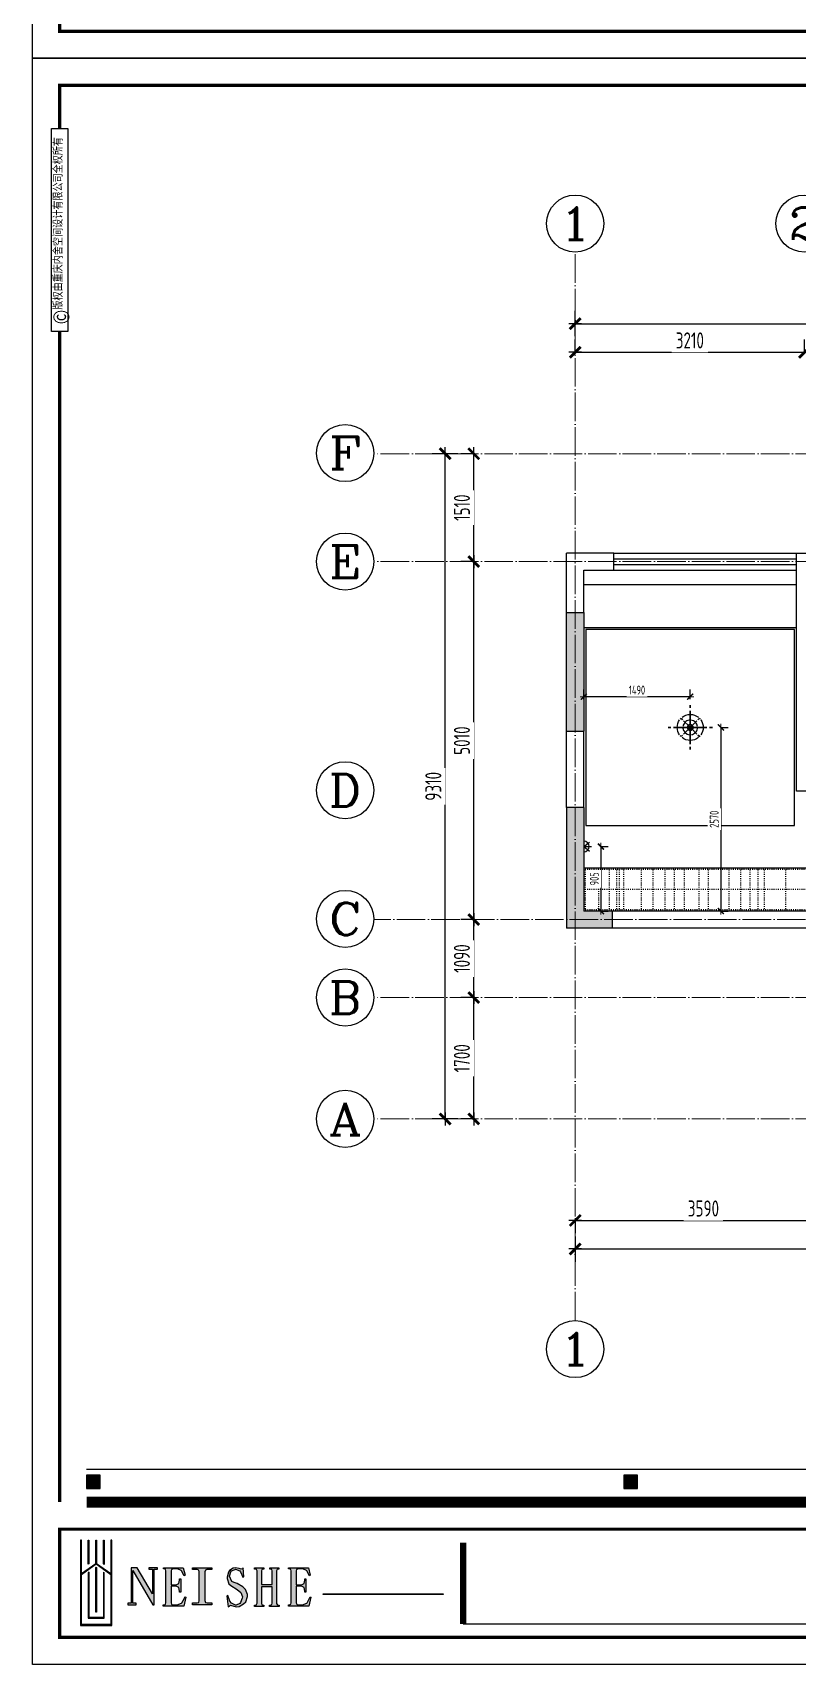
# Model space of a CAD drawing. Header units: inches. Extents: x -50945 to 250244, y -404780 to 18493.
# Drawn here: x 154892 to 165597, y -337352 to -314517 of the extents above; entities that cross this region are included whole.
import ezdxf
from ezdxf.enums import TextEntityAlignment as Align

# ---------------------------------------------------------------- set-up
doc = ezdxf.new("R2010")
doc.units = ezdxf.units.IN
doc.header["$MEASUREMENT"] = 0
doc.linetypes.add('ACAD_ISO03W100', pattern=[30, 12, -18])
doc.linetypes.add('DOTE', pattern=[2.42, 2, -0.2, 0.02, -0.2])
for name, color, linetype in [('0 @ 1 (1)', 7, 'Continuous'), ('15开关布置图-YJ', 2, 'Continuous'), ('AXIS', 1, 'Continuous'), ('AXIS_TEXT', 7, 'Continuous'), ('A图框', 7, 'Continuous'), ('D-ARCHI', 250, 'Continuous'), ('EVH 立面填充', 8, 'Continuous'), ('IBS-003-建筑窗框', 3, 'Continuous'), ('IBS-182-原建筑非承重墙', 150, 'Continuous'), ('IBS-200-原建筑承重墙柱', 200, 'Continuous'), ('IBS-63-原建筑窗', 63, 'Continuous'), ('IDS-040-固定高家具', 40, 'Continuous'), ('IRC-2-天花灯具', 2, 'Continuous'), ('IRC-30-天花轮廓线', 30, 'Continuous'), ('外标注', 50, 'Continuous')]:
    doc.layers.add(name, color=color, linetype=linetype)
doc.layers.add('天棚材质标注', color=2, linetype='Continuous', lineweight=5)
doc.styles.add('04.YBC-外标注3.0', font='', dxfattribs={"width": 0.8, "height": 3})
doc.styles.add('05.YBC-内标注2.5', font='', dxfattribs={"width": 0.8, "height": 2.5})
doc.styles.add('_TCH_AXIS', font='COMPLEX', dxfattribs={"bigfont": 'GBCBIG'})
doc.styles.add('COMPLEX', font='COMPLEX')
doc.styles.add('HBA-DIMT', font='ARCHS.SHX', dxfattribs={"width": 0.8})
doc.styles.get('04.YBC-外标注3.0').set_extended_font_data('SimSun')
doc.styles.get('05.YBC-内标注2.5').set_extended_font_data('SimSun')
doc.dimstyles.new('HBA_40', dxfattribs={"dimscale": 50, "dimtxt": 2.5, "dimasz": 0.1, "dimexe": 2, "dimexo": 2.5, "dimgap": 0.6, "dimtad": 1, "dimdec": 0, "dimrnd": 5, "dimzin": 0, "dimtxsty": 'HBA-DIMT', "dimblk": 'HBA_DIMENSION_TICK', "dimblk1": 'HBA_DIMENSION_TICK', "dimblk2": 'HBA_DIMENSION_TICK', "dimcen": 0.125, "dimclrd": 44, "dimclre": 44, "dimclrt": 2, "dimadec": 0, "dimazin": 0, "dimtfac": 1, "dimtdec": 0, "dimtix": 1, "dimtmove": 1, "dimatfit": 3, "dimldrblk": 'HBA_Leader_Dot', "dimfxl": 0, "dimtvp": 1, "dimtfill": 1, "dimtolj": 1, "dimtzin": 0, "dimarcsym": 0})

# ---------------------------------------------------------------- blocks, each defined once
blk = doc.blocks.new('gegwe')
h = blk.add_hatch(color=9)
h.paths.add_polyline_path([(189652, -49616), (189652, -49028), (189629, -49028), (189629, -49617), (189269, -49867), (189269, -49028), (189267, -49028), (189246, -49028), (189246, -51182), (190039, -51182), (190039, -49027), (190014, -49027), (190014, -49865), (190014, -49868)])
h.paths.add_polyline_path([(190014, -49898), (190014, -51161), (189269, -51161), (189269, -49898), (189642, -49636)], flags=16)
h.paths.add_polyline_path([(189641, -49706), (189653, -49716), (189653, -50844), (189629, -50844), (189629, -49716)], flags=0)
h.paths.add_polyline_path([(189825, -49834), (189847, -49852), (189847, -51000), (189439, -51000), (189439, -49849), (189461, -49834), (189461, -50979), (189825, -50979)], flags=0)
h.paths.add_polyline_path([(189439, -49636), (189459, -49620), (189459, -49028), (189439, -49028)], flags=17)
h.paths.add_polyline_path([(189822, -49620), (189847, -49637), (189847, -49027), (189822, -49027)])
at = {"color": 9}
for points in [[(189267, -49028), (189246, -49028), (189246, -51182), (190039, -51182), (190039, -49027), (190014, -49027), (190014, -49865), (190014, -49868)], [(189269, -49867), (189269, -49028), (189267, -49028)], [(189269, -49867), (189629, -49617), (189629, -49028)], [(189439, -49028), (189459, -49028), (189459, -49620), (189439, -49636), (189439, -49028)], [(189629, -49028), (189650, -49028), (189652, -49028), (189652, -49616), (190014, -49868)], [(190014, -49898), (189642, -49636), (189269, -49898)], [(190014, -49898), (190014, -51161), (189269, -51161), (189269, -49898)], [(189439, -49849), (189439, -51000), (189847, -51000), (189847, -49852), (189825, -49834), (189825, -50979), (189461, -50979), (189461, -49834), (189461, -49834), (189439, -49849)], [(189641, -49706), (189653, -49716), (189653, -50844), (189629, -50844), (189629, -49716), (189641, -49706)]]:
    blk.add_lwpolyline(points, dxfattribs=at)
blk.add_lwpolyline([(189822, -49027), (189842, -49027), (189847, -49027), (189847, -49637), (189822, -49620), (189822, -49027)], close=True, dxfattribs=at)
blk = doc.blocks.new('gegeg')
at = {"layer": 'A图框'}
h = blk.add_hatch(color=256, dxfattribs=at)
h.dxf.hatch_style = 1
h.paths.add_polyline_path([(133887, -57733), (134062, -57733), (134062, -57558), (133887, -57558)])
h = blk.add_hatch(color=256, dxfattribs=at)
h.dxf.hatch_style = 1
h.paths.add_polyline_path([(140844, -57733), (141019, -57733), (141019, -57558), (140844, -57558)])
h = blk.add_hatch(color=256, dxfattribs=at)
h.dxf.hatch_style = 1
h.paths.add_polyline_path([(147800, -57733), (147975, -57733), (147975, -57558), (147800, -57558)])
h = blk.add_hatch(color=256, dxfattribs=at)
h.dxf.hatch_style = 1
h.paths.add_polyline_path([(154931, -57558), (154756, -57558), (154756, -57733), (154931, -57733)])
h = blk.add_hatch(color=256, dxfattribs=at)
h.dxf.hatch_style = 1
h.paths.add_polyline_path([(161887, -57558), (161712, -57558), (161712, -57733), (161887, -57733)])
for points in [[(134739, -58777), (134739, -59093), (134540, -58756), (134463, -58756), (134463, -59217), (134420, -59217), (134420, -59237), (134529, -59237), (134529, -59217), (134483, -59217), (134483, -58794), (134745, -59237), (134761, -59237), (134761, -58777), (134804, -58777), (134804, -58756), (134693, -58756), (134693, -58777)], [(134914, -59212), (134909, -59229), (134893, -59235), (134879, -59235), (134879, -59253), (135145, -59253), (135170, -59139), (135158, -59133), (135153, -59151), (135121, -59209), (135116, -59214), (135061, -59235), (135000, -59235), (134986, -59229), (134980, -59212), (134980, -58994), (135047, -58994), (135082, -59011), (135091, -59061), (135091, -59073), (135105, -59073), (135105, -58901), (135091, -58901), (135091, -58919), (135082, -58962), (135047, -58977), (134980, -58977), (134980, -58796), (134986, -58779), (135000, -58774), (135065, -58773), (135114, -58794), (135151, -58861), (135163, -58855), (135137, -58756), (134881, -58756), (134881, -58773), (134893, -58773), (134909, -58779), (134914, -58797)], [(135417, -58811), (135426, -58787), (135445, -58779), (135506, -58779), (135506, -58756), (135256, -58756), (135256, -58779), (135317, -58779), (135338, -58787), (135344, -58810), (135344, -59182), (135339, -59205), (135316, -59213), (135256, -59213), (135256, -59237), (135506, -59237), (135506, -59213), (135446, -59213), (135427, -59206), (135417, -59182)], [(135837, -59038), (135882, -59078), (135903, -59132), (135902, -59152), (135881, -59208), (135872, -59220), (135825, -59243), (135813, -59242), (135761, -59214), (135741, -59189), (135716, -59118), (135702, -59123), (135721, -59263), (135737, -59248), (135751, -59243), (135823, -59263), (135863, -59257), (135916, -59223), (135949, -59199), (135968, -59131), (135971, -59105), (135945, -59040), (135909, -59002), (135837, -58960), (135798, -58947), (135768, -58935), (135738, -58864), (135753, -58809), (135762, -58797), (135809, -58778), (135816, -58777), (135869, -58797), (135880, -58811), (135910, -58880), (135922, -58873), (135912, -58756), (135903, -58771), (135889, -58777), (135860, -58765), (135816, -58756), (135782, -58762), (135736, -58794), (135724, -58813), (135707, -58877), (135707, -58896), (135730, -58964), (135755, -58986)], [(136289, -59003), (136289, -59216), (136284, -59234), (136268, -59240), (136256, -59240), (136256, -59258), (136379, -59258), (136379, -59240), (136367, -59240), (136353, -59234), (136346, -59218), (136346, -58797), (136353, -58780), (136367, -58774), (136377, -58774), (136377, -58756), (136258, -58756), (136258, -58774), (136268, -58774), (136284, -58780), (136289, -58797), (136289, -58975), (136150, -58975), (136150, -58797), (136157, -58780), (136172, -58774), (136180, -58774), (136180, -58756), (136062, -58756), (136062, -58774), (136072, -58774), (136088, -58780), (136093, -58797), (136093, -59216), (136088, -59234), (136072, -59240), (136060, -59240), (136060, -59258), (136183, -59258), (136183, -59240), (136171, -59240), (136157, -59235), (136150, -59217), (136150, -59003)], [(136534, -59212), (136530, -59229), (136514, -59235), (136499, -59235), (136499, -59253), (136765, -59253), (136791, -59139), (136779, -59133), (136774, -59151), (136742, -59209), (136736, -59214), (136681, -59235), (136621, -59235), (136607, -59229), (136600, -59212), (136600, -58994), (136667, -58994), (136702, -59011), (136711, -59061), (136711, -59073), (136725, -59073), (136725, -58901), (136711, -58901), (136711, -58919), (136702, -58962), (136668, -58977), (136600, -58977), (136600, -58796), (136606, -58779), (136620, -58774), (136686, -58773), (136734, -58794), (136771, -58861), (136783, -58855), (136758, -58756), (136502, -58756), (136502, -58773), (136513, -58773), (136530, -58779), (136534, -58797)], [(138503, -59104), (138503, -59096), (136951, -59096), (136951, -59104)]]:
    blk.add_hatch(color=256, dxfattribs=at).paths.add_polyline_path(points)
for p, q in [((133887, -57482), (161887, -57482)), ((147184, -58433), (150684, -58433)), ((151384, -58433), (154884, -58433)), ((155398, -58433), (158242, -58433)), ((147184, -58783), (150684, -58783)), ((151384, -58783), (154884, -58783)), ((147184, -59133), (150684, -59133)), ((151384, -59133), (154884, -59133)), ((138761, -59483), (146834, -59483)), ((147184, -59483), (150684, -59483)), ((151384, -59483), (154884, -59483)), ((155398, -59483), (158242, -59483))]:
    blk.add_line(p, q, dxfattribs=at)
for points in [[(162587, -39218), (162587, -60008), (133187, -60008), (133187, -39218)], [(133431, -40125), (133643, -40125), (133643, -42755), (133431, -42755)], [(134062, -57558), (133887, -57558), (133887, -57733), (134062, -57733)], [(141019, -57558), (140844, -57558), (140844, -57733), (141019, -57733)], [(147975, -57558), (147800, -57558), (147800, -57733), (147975, -57733)], [(154756, -57558), (154931, -57558), (154931, -57733), (154756, -57733)], [(161712, -57558), (161887, -57558), (161887, -57733), (161712, -57733)], [(134739, -58777), (134739, -59093), (134540, -58756), (134463, -58756), (134463, -59217), (134420, -59217), (134420, -59237), (134529, -59237), (134529, -59217), (134483, -59217), (134483, -58794), (134745, -59237), (134761, -59237), (134761, -58777), (134804, -58777), (134804, -58756), (134693, -58756), (134693, -58777), (134739, -58777)], [(135256, -58756), (135506, -58756), (135506, -58779), (135445, -58779), (135426, -58787), (135417, -58811), (135417, -59182), (135427, -59206), (135446, -59213), (135506, -59213), (135506, -59237), (135256, -59237), (135256, -59213), (135316, -59213), (135339, -59205), (135344, -59182), (135344, -58810), (135338, -58787), (135317, -58779), (135256, -58779), (135256, -58756)], [(136951, -59096), (138503, -59096), (138503, -59104), (136951, -59104)]]:
    blk.add_lwpolyline(points, close=True, dxfattribs=at)
for points, const_width in [([(133537, -40125), (133537, -39568), (162237, -39568), (162237, -57908)], 42), ([(133537, -57908), (133537, -42755)], 42), ([(161887, -57908), (133887, -57908)], 140), ([(138761, -58433), (138761, -59483)], 84), ([(146834, -58433), (146834, -59483)], 84), ([(151034, -58433), (151034, -59483)], 84), ([(155234, -58433), (155234, -59483)], 84), ([(158387, -58433), (158387, -59483)], 84)]:
    blk.add_lwpolyline(points, dxfattribs=dict(at, const_width=const_width))
at = {"layer": 'A图框', "const_width": 42}
blk.add_lwpolyline([(133537, -58258), (162237, -58258), (162237, -59658), (133537, -59658)], close=True, dxfattribs=at)
at = {"layer": 'A图框'}
for points in [[(134882, -58756), (135137, -58756), (135163, -58855), (135151, -58861), (135116, -58798), (135112, -58793), (135065, -58773), (135000, -58774), (134986, -58779), (134980, -58796), (134980, -58977), (135047, -58977), (135082, -58962), (135091, -58919), (135091, -58901), (135105, -58901), (135105, -59073), (135091, -59073), (135091, -59061), (135082, -59011), (135047, -58994), (134980, -58994), (134980, -59212), (134986, -59229), (135000, -59235), (135061, -59235), (135116, -59214), (135121, -59209), (135153, -59151), (135158, -59133), (135170, -59139), (135145, -59253), (134879, -59253), (134879, -59235), (134893, -59235), (134909, -59229), (134914, -59212), (134914, -58797), (134909, -58779), (134893, -58773), (134881, -58773), (134881, -58756)], [(135910, -58880), (135922, -58873), (135912, -58756), (135903, -58771), (135889, -58777), (135860, -58765), (135816, -58756), (135782, -58762), (135736, -58794), (135724, -58813), (135707, -58877), (135707, -58896), (135730, -58964), (135755, -58986), (135837, -59038), (135882, -59078), (135903, -59132), (135902, -59152), (135881, -59208), (135872, -59220), (135825, -59243), (135813, -59242), (135761, -59214), (135741, -59189), (135716, -59118), (135702, -59123), (135721, -59263), (135737, -59248), (135751, -59243), (135823, -59263), (135863, -59257), (135916, -59223), (135949, -59199), (135968, -59131), (135971, -59105), (135945, -59040), (135909, -59002), (135837, -58960), (135798, -58947), (135768, -58935), (135738, -58864), (135753, -58809), (135762, -58797), (135809, -58778), (135816, -58777), (135869, -58797), (135880, -58811), (135910, -58880)], [(136258, -58756), (136377, -58756), (136377, -58774), (136367, -58774), (136353, -58780), (136346, -58797), (136346, -59218), (136353, -59234), (136367, -59240), (136379, -59240), (136379, -59258), (136256, -59258), (136256, -59240), (136268, -59240), (136284, -59234), (136289, -59216), (136289, -59003), (136150, -59003), (136150, -59217), (136157, -59235), (136171, -59240), (136183, -59240), (136183, -59258), (136060, -59258), (136060, -59240), (136072, -59240), (136088, -59234), (136093, -59216), (136093, -58797), (136088, -58780), (136072, -58774), (136062, -58774), (136062, -58756), (136180, -58756), (136180, -58774), (136172, -58774), (136157, -58780), (136150, -58797), (136150, -58975), (136289, -58975), (136289, -58797), (136284, -58780), (136268, -58774), (136258, -58774), (136258, -58756)], [(136502, -58756), (136758, -58756), (136783, -58855), (136771, -58861), (136736, -58798), (136732, -58793), (136686, -58773), (136620, -58774), (136606, -58779), (136600, -58796), (136600, -58977), (136668, -58977), (136702, -58962), (136711, -58919), (136711, -58901), (136725, -58901), (136725, -59073), (136711, -59073), (136711, -59061), (136702, -59011), (136667, -58994), (136600, -58994), (136600, -59212), (136607, -59229), (136621, -59235), (136681, -59235), (136736, -59214), (136742, -59209), (136774, -59151), (136779, -59133), (136791, -59139), (136765, -59253), (136499, -59253), (136499, -59235), (136514, -59235), (136530, -59229), (136534, -59212), (136534, -58797), (136530, -58779), (136513, -58773), (136502, -58773), (136502, -58756)]]:
    blk.add_lwpolyline(points, dxfattribs=at)
at = {"layer": '15开关布置图-YJ', "color": 2, "xscale": 0.5119999999988067, "yscale": 0.5119999999988067, "zscale": 0.5119999999988067}
blk.add_blockref('gegwe', (36914, -33299), dxfattribs=at)
at = {"layer": '0 @ 1 (1)', "insert": (152579, -59363), "char_height": 175, "width": 3199.54, "attachment_point": 4, "style": '05.YBC-内标注2.5'}
blk.add_mtext('{\\fMicrosoft YaHei|b0|i0|c134|p34;\\H0.8x; 1 : 70}', dxfattribs=at)
at = {"layer": 'A图框', "rotation": 90, "style": '04.YBC-外标注3.0'}
for s, insert, char_height, width, attachment_point in [('版权由重庆内舍空间设计有限公司全权所有', (133460, -42471), 105, 2420.6, 1), ('©', (133559, -42567), 210, 191.34, 5)]:
    blk.add_mtext(s, dxfattribs=dict(at, insert=insert, char_height=char_height, width=width, attachment_point=attachment_point))
at = {"layer": 'A图框', "char_height": 70, "attachment_point": 1, "style": '04.YBC-外标注3.0'}
for s, width, insert in [('{\\fArial Unicode MS|b0|i0|c134|p0;l 未经本公司授权，不可擅自复制本图纸或设计}', 1842.18, (155405, -58508)), ('{\\fArial Unicode MS|b0|i0|c134|p0;l 所以尺寸以标注为准，非蓝图勿按比例测量图纸}', 1906.2, (155405, -58662)), ('{\\fArial Unicode MS|b0|i0|c134|p0;l 本图纸作为基本的室内设计图纸，仅限承包方使用}', 2550.12, (155405, -58801)), ('{\\fArial Unicode MS|b0|i0|c134|p0;l 本图纸在最终细化和制作前，必须现场勘测确认无误，造型及细部尺寸以详图为准}', 3701.19, (155405, -58923)), ('{\\fArial Unicode MS|b0|i0|c134|p0;l 本图纸仅供本项目和其他特别确认的场地，禁止使用在其他项目}', 3008.74, (155405, -59060)), ('{\\fArial Unicode MS|b0|i0|c134|p0;l 按照要求，本图纸在工地完成验收移交之时需要归还}', 1941.8, (155405, -59203)), ('{\\fArial Unicode MS|b0|i0|c134|p0;l 未经许可擅自变更已签章《字》图纸或设计，原设计人不承担任何后果}', 3026.66, (155405, -59346))]:
    blk.add_mtext_dynamic_manual_height_columns(s, width=width, gutter_width=1, heights=[0], dxfattribs=dict(at, insert=insert))
blk = doc.blocks.new('HBA_DIMENSION_TICK')
at = {"color": 0, "linetype": 'ByBlock'}
for p, q in [((-10, 0), (0, 0)), ((0, 0), (10, 0))]:
    blk.add_line(p, q, dxfattribs=at)
at = {"color": 50, "linetype": 'ByBlock'}
blk.add_solid([(-10, -7), (-7, -10), (7, 10), (10, 7)], dxfattribs=at)
blk = doc.blocks.new('*D626')
at = {"layer": 'Defpoints', "color": 0, "transparency": 16777216}
for p in [(162487, -330884), (166077, -330884), (166077, -331139)]:
    blk.add_point(p, dxfattribs=at)
at = {"layer": '外标注', "color": 44, "lineweight": -2, "transparency": 16777216}
for p, q in [((162487, -331109), (162487, -331319)), ((162496, -331139), (166068, -331139)), ((166077, -331109), (166077, -331319))]:
    blk.add_line(p, q, dxfattribs=at)
at = {"layer": '外标注', "color": 44, "lineweight": -2, "transparency": 16777216, "xscale": 9, "yscale": 9, "zscale": 9, "rotation": 180}
blk.add_blockref('HBA_DIMENSION_TICK', (162487, -331139), dxfattribs=at)
at = {"layer": '外标注', "color": 44, "lineweight": -2, "transparency": 16777216, "xscale": 9, "yscale": 9, "zscale": 9}
blk.add_blockref('HBA_DIMENSION_TICK', (166077, -331139), dxfattribs=at)
at = {"layer": '外标注', "color": 2, "transparency": 16777216, "insert": (164282, -330972), "char_height": 225, "attachment_point": 5, "style": 'HBA-DIMT', "bg_fill": 3, "box_fill_scale": 1.25, "bg_fill_color": 256, "bg_fill_true_color": 13158600, "bg_fill_transparency": 0}
blk.add_mtext('\\A1;3590', dxfattribs=at)
blk = doc.blocks.new('HBA_Leader_Dot')
at = {"color": 0, "linetype": 'ByBlock'}
blk.add_line((-5, 0), (-10, 0), dxfattribs=at)
at = {"color": 0, "linetype": 'ByBlock', "const_width": 5}
blk.add_lwpolyline([(-2.5, 0, 1), (2.5, 0, 1)], format="xyb", close=True, dxfattribs=at)
blk = doc.blocks.new('*D634')
at = {"layer": 'Defpoints', "color": 0, "transparency": 16777216}
for p in [(162487, -331139), (177187, -331139), (177187, -331539)]:
    blk.add_point(p, dxfattribs=at)
at = {"layer": '外标注', "color": 44, "lineweight": -2, "transparency": 16777216}
for p, q in [((162487, -331364), (162487, -331719)), ((162496, -331539), (177178, -331539)), ((177187, -331364), (177187, -331719))]:
    blk.add_line(p, q, dxfattribs=at)
at = {"layer": '外标注', "color": 44, "lineweight": -2, "transparency": 16777216, "xscale": 9, "yscale": 9, "zscale": 9, "rotation": 180}
blk.add_blockref('HBA_DIMENSION_TICK', (162487, -331539), dxfattribs=at)
at = {"layer": '外标注', "color": 44, "lineweight": -2, "transparency": 16777216, "xscale": 9, "yscale": 9, "zscale": 9}
blk.add_blockref('HBA_DIMENSION_TICK', (177187, -331539), dxfattribs=at)
at = {"layer": '外标注', "color": 2, "transparency": 16777216, "insert": (169837, -331372), "char_height": 225, "attachment_point": 5, "style": 'HBA-DIMT', "bg_fill": 3, "box_fill_scale": 1.25, "bg_fill_color": 256, "bg_fill_true_color": 13158600, "bg_fill_transparency": 0}
blk.add_mtext('\\A1;14700', dxfattribs=at)
blk = doc.blocks.new('*D640')
at = {"layer": 'Defpoints', "color": 0, "transparency": 16777216}
for p in [(165697, -318990), (162487, -319215), (165697, -319215)]:
    blk.add_point(p, dxfattribs=at)
at = {"layer": '外标注', "color": 44, "lineweight": -2, "transparency": 16777216}
for p, q in [((162487, -318990), (162487, -318810)), ((162496, -318990), (165688, -318990)), ((165697, -318990), (165697, -318810))]:
    blk.add_line(p, q, dxfattribs=at)
at = {"layer": '外标注', "color": 44, "lineweight": -2, "transparency": 16777216, "xscale": 9, "yscale": 9, "zscale": 9, "rotation": 180}
blk.add_blockref('HBA_DIMENSION_TICK', (162487, -318990), dxfattribs=at)
at = {"layer": '外标注', "color": 44, "lineweight": -2, "transparency": 16777216, "xscale": 9, "yscale": 9, "zscale": 9}
blk.add_blockref('HBA_DIMENSION_TICK', (165697, -318990), dxfattribs=at)
at = {"layer": '外标注', "color": 2, "transparency": 16777216, "insert": (164092, -318824), "char_height": 225, "attachment_point": 5, "style": 'HBA-DIMT', "bg_fill": 3, "box_fill_scale": 1.25, "bg_fill_color": 256, "bg_fill_true_color": 13158600, "bg_fill_transparency": 0}
blk.add_mtext('\\A1;3210', dxfattribs=at)
blk = doc.blocks.new('*D644')
at = {"layer": 'Defpoints', "color": 0, "transparency": 16777216}
for p in [(177187, -318590), (162487, -318990), (177187, -318990)]:
    blk.add_point(p, dxfattribs=at)
at = {"layer": '外标注', "color": 44, "lineweight": -2, "transparency": 16777216}
for p, q in [((162487, -318765), (162487, -318410)), ((177187, -318765), (177187, -318410)), ((162496, -318590), (177178, -318590))]:
    blk.add_line(p, q, dxfattribs=at)
at = {"layer": '外标注', "color": 44, "lineweight": -2, "transparency": 16777216, "xscale": 9, "yscale": 9, "zscale": 9, "rotation": 180}
blk.add_blockref('HBA_DIMENSION_TICK', (162487, -318590), dxfattribs=at)
at = {"layer": '外标注', "color": 44, "lineweight": -2, "transparency": 16777216, "xscale": 9, "yscale": 9, "zscale": 9}
blk.add_blockref('HBA_DIMENSION_TICK', (177187, -318590), dxfattribs=at)
at = {"layer": '外标注', "color": 2, "transparency": 16777216, "insert": (169837, -318424), "char_height": 225, "attachment_point": 5, "style": 'HBA-DIMT', "bg_fill": 3, "box_fill_scale": 1.25, "bg_fill_color": 256, "bg_fill_true_color": 13158600, "bg_fill_transparency": 0}
blk.add_mtext('\\A1;14700', dxfattribs=at)
blk = doc.blocks.new('*D645')
at = {"layer": 'Defpoints', "color": 0, "transparency": 16777216}
for p in [(161067, -328020), (161268, -328020), (161268, -329719)]:
    blk.add_point(p, dxfattribs=at)
at = {"layer": '外标注', "color": 44, "lineweight": -2, "transparency": 16777216}
for p, q in [((161067, -328020), (160887, -328020)), ((161067, -329710), (161067, -328029)), ((161067, -329719), (160887, -329719))]:
    blk.add_line(p, q, dxfattribs=at)
at = {"layer": '外标注', "color": 44, "lineweight": -2, "transparency": 16777216, "xscale": 9, "yscale": 9, "zscale": 9}
for p, rotation in [((161067, -328020), 90), ((161067, -329719), 270)]:
    blk.add_blockref('HBA_DIMENSION_TICK', p, dxfattribs=dict(at, rotation=rotation))
at = {"layer": '外标注', "color": 2, "transparency": 16777216, "insert": (160901, -328870), "char_height": 225, "attachment_point": 5, "rotation": 90, "style": 'HBA-DIMT', "bg_fill": 3, "box_fill_scale": 1.25, "bg_fill_color": 256, "bg_fill_true_color": 13158600, "bg_fill_transparency": 0}
blk.add_mtext('\\A1;1700', dxfattribs=at)
blk = doc.blocks.new('*D646')
at = {"layer": 'Defpoints', "color": 0, "transparency": 16777216}
for p in [(161067, -326930), (161268, -326930), (161268, -328020)]:
    blk.add_point(p, dxfattribs=at)
at = {"layer": '外标注', "color": 44, "lineweight": -2, "transparency": 16777216}
for p, q in [((161067, -326930), (160887, -326930)), ((161067, -328011), (161067, -326939)), ((161067, -328020), (160887, -328020))]:
    blk.add_line(p, q, dxfattribs=at)
at = {"layer": '外标注', "color": 44, "lineweight": -2, "transparency": 16777216, "xscale": 9, "yscale": 9, "zscale": 9}
for p, rotation in [((161067, -326930), 90), ((161067, -328020), 270)]:
    blk.add_blockref('HBA_DIMENSION_TICK', p, dxfattribs=dict(at, rotation=rotation))
at = {"layer": '外标注', "color": 2, "transparency": 16777216, "insert": (160901, -327475), "char_height": 225, "attachment_point": 5, "rotation": 90, "style": 'HBA-DIMT', "bg_fill": 3, "box_fill_scale": 1.25, "bg_fill_color": 256, "bg_fill_true_color": 13158600, "bg_fill_transparency": 0}
blk.add_mtext('\\A1;1090', dxfattribs=at)
blk = doc.blocks.new('*D647')
at = {"layer": 'Defpoints', "color": 0, "transparency": 16777216}
for p in [(161067, -321920), (161268, -321920), (161268, -326930)]:
    blk.add_point(p, dxfattribs=at)
at = {"layer": '外标注', "color": 44, "lineweight": -2, "transparency": 16777216}
for p, q in [((161067, -321920), (160887, -321920)), ((161067, -326921), (161067, -321929)), ((161067, -326930), (160887, -326930))]:
    blk.add_line(p, q, dxfattribs=at)
at = {"layer": '外标注', "color": 44, "lineweight": -2, "transparency": 16777216, "xscale": 9, "yscale": 9, "zscale": 9}
for p, rotation in [((161067, -321920), 90), ((161067, -326930), 270)]:
    blk.add_blockref('HBA_DIMENSION_TICK', p, dxfattribs=dict(at, rotation=rotation))
at = {"layer": '外标注', "color": 2, "transparency": 16777216, "insert": (160901, -324425), "char_height": 225, "attachment_point": 5, "rotation": 90, "style": 'HBA-DIMT', "bg_fill": 3, "box_fill_scale": 1.25, "bg_fill_color": 256, "bg_fill_true_color": 13158600, "bg_fill_transparency": 0}
blk.add_mtext('\\A1;5010', dxfattribs=at)
blk = doc.blocks.new('*D648')
at = {"layer": 'Defpoints', "color": 0, "transparency": 16777216}
for p in [(161067, -320410), (161268, -320410), (161268, -321920)]:
    blk.add_point(p, dxfattribs=at)
at = {"layer": '外标注', "color": 44, "lineweight": -2, "transparency": 16777216}
for p, q in [((161067, -320410), (160887, -320410)), ((161067, -321911), (161067, -320419)), ((161067, -321920), (160887, -321920))]:
    blk.add_line(p, q, dxfattribs=at)
at = {"layer": '外标注', "color": 44, "lineweight": -2, "transparency": 16777216, "xscale": 9, "yscale": 9, "zscale": 9}
for p, rotation in [((161067, -320410), 90), ((161067, -321920), 270)]:
    blk.add_blockref('HBA_DIMENSION_TICK', p, dxfattribs=dict(at, rotation=rotation))
at = {"layer": '外标注', "color": 2, "transparency": 16777216, "insert": (160901, -321165), "char_height": 225, "attachment_point": 5, "rotation": 90, "style": 'HBA-DIMT', "bg_fill": 3, "box_fill_scale": 1.25, "bg_fill_color": 256, "bg_fill_true_color": 13158600, "bg_fill_transparency": 0}
blk.add_mtext('\\A1;1510', dxfattribs=at)
blk = doc.blocks.new('*D649')
at = {"layer": 'Defpoints', "color": 0, "transparency": 16777216}
for p in [(160667, -320410), (161067, -320410), (161067, -329719)]:
    blk.add_point(p, dxfattribs=at)
at = {"layer": '外标注', "color": 44, "lineweight": -2, "transparency": 16777216}
for p, q in [((160842, -320410), (160487, -320410)), ((160667, -329710), (160667, -320419)), ((160842, -329719), (160487, -329719))]:
    blk.add_line(p, q, dxfattribs=at)
at = {"layer": '外标注', "color": 44, "lineweight": -2, "transparency": 16777216, "xscale": 9, "yscale": 9, "zscale": 9}
for p, rotation in [((160667, -320410), 90), ((160667, -329719), 270)]:
    blk.add_blockref('HBA_DIMENSION_TICK', p, dxfattribs=dict(at, rotation=rotation))
at = {"layer": '外标注', "color": 2, "transparency": 16777216, "insert": (160501, -325064), "char_height": 225, "attachment_point": 5, "rotation": 90, "style": 'HBA-DIMT', "bg_fill": 3, "box_fill_scale": 1.25, "bg_fill_color": 256, "bg_fill_true_color": 13158600, "bg_fill_transparency": 0}
blk.add_mtext('\\A1;9310', dxfattribs=at)
blk = doc.blocks.new('_AXISO')
blk.add_circle((0, 0), 0.5)
at = {"layer": 'AXIS_TEXT', "style": 'COMPLEX', "width": 1.041667}
blk.add_attdef('A', text='', height=0.56, dxfattribs=at).set_placement((-0.25, -0.28), (0.25, -0.28), align=Align.FIT)
blk = doc.blocks.new('A$C677541E1')
at = {"linetype": 'Continuous'}
for p, q in [((611, 1221), (611, 1145)), ((611, 1145), (611, 1221)), ((611, 1069), (611, 689)), ((611, 689), (611, 1069)), ((0, 611), (76, 611)), ((76, 611), (0, 611)), ((153, 611), (532, 611)), ((532, 611), (153, 611)), ((368, 854), (398, 823)), ((398, 823), (368, 854)), ((428, 793), (580, 642)), ((580, 642), (428, 793)), ((428, 428), (580, 580)), ((580, 580), (428, 428)), ((611, 532), (611, 153)), ((611, 153), (611, 532)), ((642, 642), (793, 793)), ((793, 793), (642, 642)), ((642, 580), (793, 428)), ((793, 428), (642, 580)), ((689, 611), (1069, 611)), ((1069, 611), (689, 611)), ((823, 823), (854, 854)), ((854, 854), (823, 823)), ((1221, 611), (1145, 611)), ((1145, 611), (1221, 611)), ((368, 368), (398, 398)), ((398, 398), (368, 368)), ((611, 76), (611, 0)), ((611, 0), (611, 76)), ((823, 398), (854, 368)), ((854, 368), (823, 398))]:
    blk.add_line(p, q, dxfattribs=at)
at = {"linetype": 'Continuous', "extrusion": (0, 0, -1)}
for major_axis, start_param, end_param in [((-358, 0), 0.888621, 2.252972), ((-358, 1), -0.003333, 0.613772), ((358, 1), 2.52782, 3.144925), ((349, 78), 4.06277, 4.162216), ((349, 78), 4.06277, 4.162216), ((78.3, 0), 0.000513, 6.283698), ((78.3, 1), 3.385592, 4.494095), ((-78.3, 1), -1.352502, -0.243999), ((-39.1, 0.4), 3.131185, 9.41437), ((39.1, 0.4), 3.382419, 4.490922), ((-39.1, 0.4), -1.349329, -0.240826), ((-39.1, 0.4), 1.792263, 2.900766), ((39.1, 0.4), 0.240826, 1.349329), ((-78.3, 1), 1.78909, 2.897593), ((78.3, 1), 0.243999, 1.352502), ((-349, 78), 2.120969, 2.220415), ((-349, 78), 2.120969, 2.220415), ((358, 1), -0.613772, 0.003333), ((-358, 1), 3.13826, 3.755365), ((-349, 78), -1.020623, -0.921177), ((-349, 78), -1.020623, -0.921177), ((-358, 0), 4.030214, 5.394564), ((349, 78), 0.921177, 1.020623), ((349, 78), 0.921177, 1.020623)]:
    blk.add_ellipse((611, 611), major_axis=major_axis, ratio=1, start_param=start_param, end_param=end_param, dxfattribs=at)
at = {"linetype": 'Continuous'}
for major_axis, start_param, end_param in [((-171, 105), 0.467757, 0.567203), ((-171, 105), 0.467757, 0.567203), ((-143, 142), 0.886906, 2.251257), ((-144, 140), -0.014456, 0.602649), ((-141, 143), -0.608759, 0.008346), ((-32.1, 30.1), 3.109878, 9.393063), ((-32.1, 30.1), 0.2, 1.308503), ((-14.8, 16.2), 3.186593, 9.469778), ((-31, 31.2), -1.336602, -0.228099), ((-31, 31.2), 1.804991, 2.913494), ((-15.1, 16), 0.25847, 1.366973), ((-146, 139), -0.825662, -0.726216), ((-146, 139), -0.825662, -0.726216), ((-16.1, 15), -1.374959, -0.266456), ((-16.1, 15), 1.766633, 2.875136), ((-15.1, 16), 3.400063, 4.508566), ((-143, 142), 4.028499, 5.392849), ((-141, 143), 2.532833, 3.149938), ((-32.1, 30.1), 3.341592, 4.450095), ((-144, 140), 3.127137, 3.744242), ((-171, 105), 3.609349, 3.708795), ((-171, 105), 3.609349, 3.708795), ((-146, 139), 2.315931, 2.415377), ((-146, 139), 2.315931, 2.415377)]:
    blk.add_ellipse((611, 611), major_axis=major_axis, ratio=1, start_param=start_param, end_param=end_param, dxfattribs=at)
blk = doc.blocks.new('fhty')
at = {"layer": 'IRC-2-天花灯具'}
for p, q in [((717910, -196860), (717910, -197065)), ((717910, -196962), (717990, -196900)), ((717910, -196962), (718019, -196962)), ((717910, -196962), (717990, -197025))]:
    blk.add_line(p, q, dxfattribs=at)
blk.add_arc((717910, -196962), 74.3, 270, 90, dxfattribs=at)
blk = doc.blocks.new('*D684')
at = {"layer": 'Defpoints', "color": 0, "transparency": 16777216}
for p in [(162717, -325907), (162717, -326810), (162847, -326810)]:
    blk.add_point(p, dxfattribs=at)
at = {"layer": '天棚材质标注', "color": 44, "lineweight": -2, "transparency": 16777216}
for p, q in [((162842, -325907), (162947, -325907)), ((162847, -325912), (162847, -326805)), ((162842, -326810), (162947, -326810))]:
    blk.add_line(p, q, dxfattribs=at)
at = {"layer": '天棚材质标注', "color": 44, "lineweight": -2, "transparency": 16777216, "xscale": 5, "yscale": 5, "zscale": 5}
for p, rotation in [((162847, -325907), 90), ((162847, -326810), 270)]:
    blk.add_blockref('HBA_DIMENSION_TICK', p, dxfattribs=dict(at, rotation=rotation))
at = {"layer": '天棚材质标注', "color": 2, "transparency": 16777216, "insert": (162755, -326359), "char_height": 125, "attachment_point": 5, "rotation": 90, "style": 'HBA-DIMT', "bg_fill": 3, "box_fill_scale": 1.25, "bg_fill_color": 256, "bg_fill_true_color": 13158600, "bg_fill_transparency": 0}
blk.add_mtext('\\A1;905', dxfattribs=at)
blk = doc.blocks.new('*D685')
at = {"layer": 'Defpoints', "color": 0, "transparency": 16777216}
for p in [(162607, -323810), (162607, -323968), (164097, -323968)]:
    blk.add_point(p, dxfattribs=at)
at = {"layer": '天棚材质标注', "color": 44, "lineweight": -2, "transparency": 16777216}
for p, q in [((162607, -323843), (162607, -323710)), ((164097, -323843), (164097, -323710)), ((164092, -323810), (162612, -323810))]:
    blk.add_line(p, q, dxfattribs=at)
at = {"layer": '天棚材质标注', "color": 44, "lineweight": -2, "transparency": 16777216, "xscale": 5, "yscale": 5, "zscale": 5, "rotation": 180}
blk.add_blockref('HBA_DIMENSION_TICK', (162607, -323810), dxfattribs=at)
at = {"layer": '天棚材质标注', "color": 44, "lineweight": -2, "transparency": 16777216, "xscale": 5, "yscale": 5, "zscale": 5}
blk.add_blockref('HBA_DIMENSION_TICK', (164097, -323810), dxfattribs=at)
at = {"layer": '天棚材质标注', "color": 2, "transparency": 16777216, "insert": (163352, -323718), "char_height": 125, "attachment_point": 5, "style": 'HBA-DIMT', "bg_fill": 3, "box_fill_scale": 1.25, "bg_fill_color": 256, "bg_fill_true_color": 13158600, "bg_fill_transparency": 0}
blk.add_mtext('\\A1;1490', dxfattribs=at)
blk = doc.blocks.new('*D686')
at = {"layer": 'Defpoints', "color": 0, "transparency": 16777216}
for p in [(164408, -324240), (164408, -326810), (164526, -326810)]:
    blk.add_point(p, dxfattribs=at)
at = {"layer": '天棚材质标注', "color": 44, "lineweight": -2, "transparency": 16777216}
for p, q in [((164526, -324245), (164526, -326805)), ((164533, -324240), (164626, -324240)), ((164533, -326810), (164626, -326810))]:
    blk.add_line(p, q, dxfattribs=at)
at = {"layer": '天棚材质标注', "color": 44, "lineweight": -2, "transparency": 16777216, "xscale": 5, "yscale": 5, "zscale": 5}
for p, rotation in [((164526, -324240), 90), ((164526, -326810), 270)]:
    blk.add_blockref('HBA_DIMENSION_TICK', p, dxfattribs=dict(at, rotation=rotation))
at = {"layer": '天棚材质标注', "color": 2, "transparency": 16777216, "insert": (164433, -325525), "char_height": 125, "attachment_point": 5, "rotation": 90, "style": 'HBA-DIMT', "bg_fill": 3, "box_fill_scale": 1.25, "bg_fill_color": 256, "bg_fill_true_color": 13158600, "bg_fill_transparency": 0}
blk.add_mtext('\\A1;2570', dxfattribs=at)

msp = doc.modelspace()

# ---------------------------------------------------------------- hatches: boundary and pattern name
at = {"layer": 'EVH 立面填充'}
h = msp.add_hatch(color=256, dxfattribs=at)
h.dxf.hatch_style = 1
h.paths.add_polyline_path([(162367.07, -324290.4), (162607.07, -324290.4), (162607.07, -322630.4), (162367.07, -322630.4)])
h = msp.add_hatch(color=256, dxfattribs=at)
h.dxf.hatch_style = 1
h.paths.add_polyline_path([(162607.07, -326810.4), (162607.07, -325360.4), (162367.07, -325360.4), (162367.07, -327050.4), (163007.07, -327050.4), (163007.07, -326810.4)])

# ---------------------------------------------------------------- linework, layer by layer
at = {"layer": 'IBS-003-建筑窗框', "color": 251, "ltscale": 10}
for p, q in [((163027.07, -321799.4), (165587.07, -321799.4)), ((163027.07, -322040.4), (165587.07, -322040.4))]:
    msp.add_line(p, q, dxfattribs=at)
at = {"layer": 'IBS-182-原建筑非承重墙'}
for p, q in [((163027.07, -321799.4), (162367.07, -321799.4)), ((162367.07, -322630.4), (162367.07, -321800.4)), ((163027.07, -322040.4), (163027.07, -321799.4)), ((165587.07, -321799.4), (165807.07, -321799.4)), ((165587.07, -325130.4), (165587.07, -321800.4)), ((162607.07, -322630.4), (162607.07, -322040.4)), ((162607.07, -322040.4), (163027.07, -322040.4)), ((162607.07, -322840.4), (165587.07, -322840.4)), ((162367.07, -325360.4), (162367.07, -324290.4)), ((162607.07, -325360.4), (162607.07, -324290.4)), ((167127.07, -325130.4), (165587.07, -325130.4)), ((165956.77, -326810.4), (163007.07, -326810.4)), ((165956.77, -327050.4), (163007.07, -327050.4))]:
    msp.add_line(p, q, dxfattribs=at)
at = {"layer": 'IBS-200-原建筑承重墙柱', "ltscale": 0.02}
for p, q in [((162367.07, -322630.4), (162607.07, -322630.4)), ((162367.07, -324290.4), (162367.07, -322630.4)), ((162607.07, -322630.4), (162607.07, -324290.4)), ((162367.07, -324290.4), (162607.07, -324290.4)), ((162607.07, -325360.4), (162367.07, -325360.4)), ((162367.07, -325360.4), (162367.07, -327050.4)), ((162607.07, -325360.4), (162607.07, -326810.4)), ((163007.07, -326810.4), (162607.07, -326810.4)), ((163007.07, -327050.4), (163007.07, -326810.4)), ((163007.07, -327050.4), (162367.07, -327050.4))]:
    msp.add_line(p, q, dxfattribs=at)
at = {"layer": 'IBS-63-原建筑窗'}
for p, q in [((163027.07, -321879.4), (165587.07, -321879.4)), ((163027.07, -321960.4), (165587.07, -321960.4))]:
    msp.add_line(p, q, dxfattribs=at)
at = {"layer": 'IDS-040-固定高家具'}
msp.add_line((165956.77, -326210.4), (162607.07, -326210.4), dxfattribs=at)
at = {"layer": 'IDS-040-固定高家具', "linetype": 'ACAD_ISO03W100'}
for p, q in [((162814.16, -326230.4), (162814.16, -326790.4)), ((162962.89, -326230.4), (162962.89, -326790.4)), ((163067.01, -326230.4), (163067.01, -326790.4)), ((163104.19, -326230.4), (163104.19, -326790.4)), ((163163.68, -326230.4), (163163.68, -326790.4)), ((163409.09, -326230.4), (163409.09, -326790.4)), ((163572.7, -326230.4), (163572.7, -326790.4)), ((163743.74, -326230.4), (163743.74, -326790.4)), ((163870.16, -326230.4), (163870.16, -326790.4)), ((164011.46, -326230.4), (164011.46, -326790.4)), ((164219.69, -326230.4), (164219.69, -326790.4)), ((164346.11, -326230.4), (164346.11, -326790.4)), ((164636.14, -326230.4), (164636.14, -326790.4)), ((164799.75, -326230.4), (164799.75, -326790.4)), ((164933.61, -326230.4), (164933.61, -326790.4)), ((165045.15, -326230.4), (165045.15, -326790.4)), ((165134.39, -326230.4), (165134.39, -326790.4)), ((165431.86, -326230.4), (165431.86, -326790.4)), ((165936.77, -326510.4), (162627.07, -326510.4))]:
    msp.add_line(p, q, dxfattribs=at)
msp.add_lwpolyline([(162627.07, -326790.4), (165936.77, -326790.4), (165936.77, -326230.4), (162627.07, -326230.4)], close=True, dxfattribs=at)
at = {"layer": 'IRC-30-天花轮廓线'}
msp.add_line((162607.07, -322240.4), (165587.07, -322240.4), dxfattribs=at)
msp.add_lwpolyline([(162637.07, -325610.4), (165557.07, -325610.4), (165557.07, -322870.4), (162637.07, -322870.4)], close=True, dxfattribs=at)

# ---------------------------------------------------------------- block references
at = {"layer": '15开关布置图-YJ', "color": 2, "xscale": 1.081091401797356, "yscale": 1.081091401797356, "zscale": 1.081091401797356}
msp.add_blockref('gegeg', (10904.09, -250002.3), dxfattribs=at)
at = {"layer": 'AXIS'}
ref = msp.add_blockref('_AXISO', (162487.07, -317190.16), dxfattribs=dict(at, xscale=800, yscale=800, zscale=800))
ref.add_attrib('A', '1', dxfattribs={"layer": 'AXIS_TEXT', "height": 452.55, "style": '_TCH_AXIS', "width": 2.333333}).set_placement((162260.79, -317416.43), (162713.34, -317416.43), align=Align.FIT)
ref = msp.add_blockref('_AXISO', (165697.07, -317190.16), dxfattribs=dict(at, xscale=800, yscale=800, zscale=800))
ref.add_attrib('A', '2', dxfattribs={"layer": 'AXIS_TEXT', "height": 452.55, "style": '_TCH_AXIS', "width": 1.5}).set_placement((165470.79, -317416.43), (165923.34, -317416.43), align=Align.FIT)
ref = msp.add_blockref('_AXISO', (159267.19, -320400.16), dxfattribs=dict(at, xscale=800, yscale=800, zscale=800))
ref.add_attrib('A', 'F', dxfattribs={"layer": 'AXIS_TEXT', "height": 452.55, "style": '_TCH_AXIS', "width": 1.3125}).set_placement((159040.92, -320626.43), (159493.47, -320626.43), align=Align.FIT)
ref = msp.add_blockref('_AXISO', (159267.07, -321920.4), dxfattribs=dict(at, xscale=800, yscale=800, zscale=800))
ref.add_attrib('A', 'E', dxfattribs={"layer": 'AXIS_TEXT', "height": 452.55, "style": '_TCH_AXIS', "width": 1.3125}).set_placement((159040.79, -322146.67), (159493.34, -322146.67), align=Align.FIT)
ref = msp.add_blockref('_AXISO', (159267.07, -325120.17), dxfattribs=dict(at, xscale=800, yscale=800, zscale=800))
ref.add_attrib('A', 'D', dxfattribs={"layer": 'AXIS_TEXT', "height": 452.55, "style": '_TCH_AXIS', "width": 1.235294}).set_placement((159040.79, -325346.44), (159493.34, -325346.44), align=Align.FIT)
ref = msp.add_blockref('_AXISO', (159267.07, -326920.17), dxfattribs=dict(at, xscale=800, yscale=800, zscale=800))
ref.add_attrib('A', 'C', dxfattribs={"layer": 'AXIS_TEXT', "height": 452.55, "style": '_TCH_AXIS', "width": 1.4}).set_placement((159040.79, -327146.44), (159493.34, -327146.44), align=Align.FIT)
ref = msp.add_blockref('_AXISO', (159267.07, -328020.4), dxfattribs=dict(at, xscale=800, yscale=800, zscale=800))
ref.add_attrib('A', 'B', dxfattribs={"layer": 'AXIS_TEXT', "height": 452.55, "style": '_TCH_AXIS', "width": 1.235294}).set_placement((159040.79, -328246.67), (159493.34, -328246.67), align=Align.FIT)
ref = msp.add_blockref('_AXISO', (159267.27, -329718.73), dxfattribs=dict(at, xscale=800, yscale=800, zscale=800))
ref.add_attrib('A', 'A', dxfattribs={"layer": 'AXIS_TEXT', "height": 452.55, "style": '_TCH_AXIS', "width": 1.166667}).set_placement((159041, -329945.01), (159493.54, -329945.01), align=Align.FIT)
ref = msp.add_blockref('_AXISO', (162487.07, -332938.73), dxfattribs=dict(at, xscale=800, yscale=800, zscale=800))
ref.add_attrib('A', '1', dxfattribs={"layer": 'AXIS_TEXT', "height": 452.55, "style": '_TCH_AXIS', "width": 2.333333}).set_placement((162260.79, -333165.01), (162713.34, -333165.01), align=Align.FIT)
at = {"layer": 'IRC-2-天花灯具', "xscale": 0.509157656016598, "yscale": 0.509157656016598, "zscale": 0.509157656016598}
msp.add_blockref('A$C677541E1', (163786.16, -324551.31), dxfattribs=at)
at = {"layer": 'IRC-2-天花灯具'}
msp.add_blockref('fhty', (-555302.57, -128945.06), dxfattribs=at)

# ---------------------------------------------------------------- dimensions: what is measured, and where the dimension line sits
at = {"layer": '外标注'}
for base, p1, p2, picture, middle in [((165697.07, -318990.16), (162487.07, -319214.74), (165697.07, -319214.74), '*D640', (164092.07, -318823.66)), ((166076.77, -331138.73), (162487.07, -330883.69), (166076.77, -330883.69), '*D626', (164281.92, -330972.23))]:
    dim = msp.add_linear_dim(base=base, p1=p1, p2=p2, dimstyle='HBA_40', override={"dimscale": 90, "dimfxl": 200, "dimfxlon": 1}, dxfattribs=at)
    dim.commit()
    dim.dimension.update_dxf_attribs({"geometry": picture, "text_midpoint": middle})
dim = msp.add_linear_dim(base=(161067.07, -328020.4), p1=(161268.23, -329718.73), p2=(161268.23, -328020.4), angle=270, dimstyle='HBA_40', override={"dimscale": 90, "dimfxl": 200, "dimfxlon": 1}, dxfattribs=at)
dim.commit()
dim.dimension.update_dxf_attribs({"geometry": '*D645', "text_midpoint": (160900.57, -328869.57)})

# ---------------------------------------------------------------- next in the draw order: dimensions: what is measured, and where the dimension line sits
for base, p1, p2, picture, middle in [((177187.07, -318590.16), (162487.07, -318990.16), (177187.07, -318990.16), '*D644', (169837.07, -318423.66)), ((177187.07, -331538.73), (162487.07, -331138.73), (177187.07, -331138.73), '*D634', (169837.07, -331372.23))]:
    dim = msp.add_linear_dim(base=base, p1=p1, p2=p2, dimstyle='HBA_40', override={"dimscale": 90, "dimfxl": 200, "dimfxlon": 1}, dxfattribs=at)
    dim.commit()
    dim.dimension.update_dxf_attribs({"geometry": picture, "text_midpoint": middle})
dim = msp.add_linear_dim(base=(161067.07, -326930.4), p1=(161268.23, -328020.4), p2=(161268.23, -326930.4), angle=270, dimstyle='HBA_40', override={"dimscale": 90, "dimfxl": 200, "dimfxlon": 1}, dxfattribs=at)
dim.commit()
dim.dimension.update_dxf_attribs({"geometry": '*D646', "text_midpoint": (160900.57, -327475.4)})

# ---------------------------------------------------------------- next in the draw order: linework, layer by layer
at = {"layer": 'D-ARCHI', "color": 251, "linetype": 'DOTE', "lineweight": 5, "ltscale": 200}
msp.add_line((162487.07, -332538.73), (162487.07, -317590.16), dxfattribs=at)

# ---------------------------------------------------------------- next in the draw order: dimensions: what is measured, and where the dimension line sits
at = {"layer": '外标注'}
dim = msp.add_linear_dim(base=(161067.07, -321920.4), p1=(161268.23, -326930.4), p2=(161268.23, -321920.4), angle=270, dimstyle='HBA_40', override={"dimscale": 90, "dimfxl": 200, "dimfxlon": 1}, dxfattribs=at)
dim.commit()
dim.dimension.update_dxf_attribs({"geometry": '*D647', "text_midpoint": (160900.57, -324425.4)})

# ---------------------------------------------------------------- next in the draw order: dimensions: what is measured, and where the dimension line sits
dim = msp.add_linear_dim(base=(161067.07, -320410.16), p1=(161268.23, -321920.4), p2=(161268.23, -320410.16), angle=270, dimstyle='HBA_40', override={"dimscale": 90, "dimfxl": 200, "dimfxlon": 1}, dxfattribs=at)
dim.commit()
dim.dimension.update_dxf_attribs({"geometry": '*D648', "text_midpoint": (160900.57, -321165.28)})

# ---------------------------------------------------------------- next in the draw order: dimensions: what is measured, and where the dimension line sits
dim = msp.add_linear_dim(base=(160667.07, -320410.16), p1=(161067.07, -329718.73), p2=(161067.07, -320410.16), angle=90, dimstyle='HBA_40', override={"dimscale": 90, "dimfxl": 200, "dimfxlon": 1}, dxfattribs=at)
dim.commit()
dim.dimension.update_dxf_attribs({"geometry": '*D649', "text_midpoint": (160500.57, -325064.44)})

# ---------------------------------------------------------------- next in the draw order: linework, layer by layer
at = {"layer": 'D-ARCHI', "color": 251, "linetype": 'DOTE', "lineweight": 5, "ltscale": 200}
for p, q in [((180007.07, -320410.16), (159679.81, -320410.16)), ((180007.07, -321920.4), (159667.07, -321920.4)), ((166196.77, -326930.4), (159679.81, -326930.4)), ((180007.07, -328020.4), (159679.81, -328020.4)), ((180007.07, -329718.73), (159679.81, -329718.73))]:
    msp.add_line(p, q, dxfattribs=at)

# ---------------------------------------------------------------- next in the draw order: block references
at = {"layer": '15开关布置图-YJ', "color": 2, "xscale": 1.081091401797356, "yscale": 1.081091401797356, "zscale": 1.081091401797356}
msp.add_blockref('gegeg', (10904.09, -272478.19), dxfattribs=at)

# ---------------------------------------------------------------- next in the draw order: dimensions: what is measured, and where the dimension line sits
at = {"layer": '天棚材质标注', "color": 6}
dim = msp.add_linear_dim(base=(162607.07, -323810.24), p1=(164097.07, -323968.36), p2=(162607.07, -323968.36), dimstyle='HBA_40', dxfattribs=at)
dim.commit()
dim.dimension.update_dxf_attribs({"geometry": '*D685', "text_midpoint": (163352.07, -323717.74)})
for base, p1, p2, picture, middle in [((164525.7, -326810.4), (164407.97, -324240.4), (164407.97, -326810.4), '*D686', (164433.2, -325525.4)), ((162847.08, -326810.4), (162716.63, -325907.49), (162716.63, -326810.4), '*D684', (162754.58, -326358.94))]:
    dim = msp.add_linear_dim(base=base, p1=p1, p2=p2, angle=90, dimstyle='HBA_40', dxfattribs=at)
    dim.commit()
    dim.dimension.update_dxf_attribs({"geometry": picture, "text_midpoint": middle})

doc.saveas('drawing.dxf')
